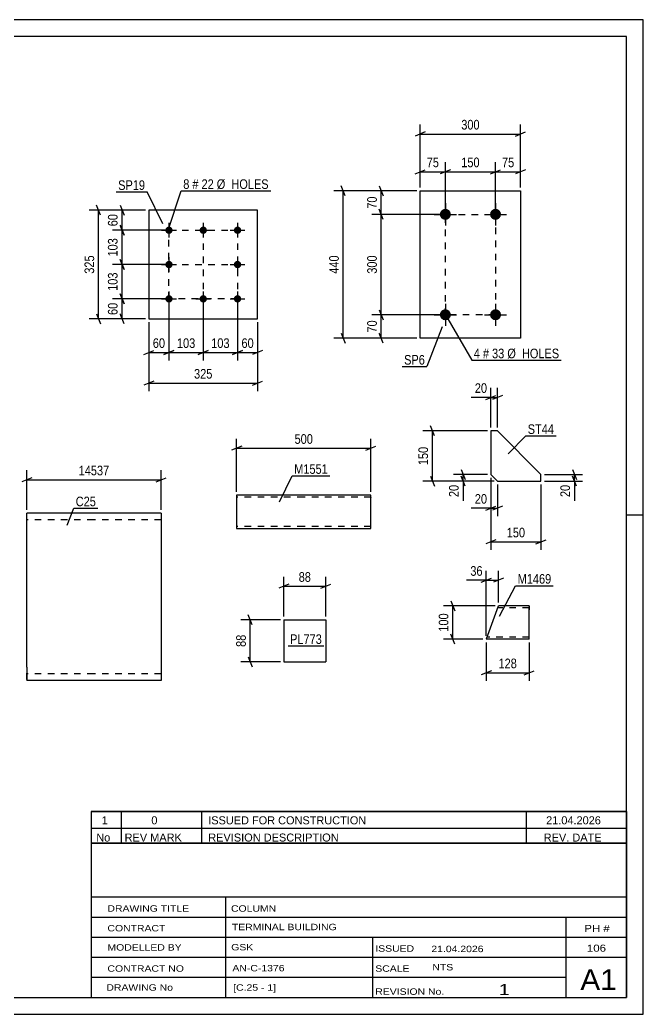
# Model space of a CAD drawing. Header units: millimetres. Extents: x 0 to 420, y 0 to 297.
# Drawn here: x 233.7 to 420, y 0 to 297 of the extents above; entities that cross this region are included whole.
import ezdxf

# ---------------------------------------------------------------- set-up
doc = ezdxf.new("R2010")
doc.units = ezdxf.units.MM
doc.linetypes.add('DXK_LINE_DOT2', pattern=[3.9198, 1.9599, -1.9599])
doc.styles.add('Arial Narrow', font='ARIALN.TTF', dxfattribs={"height": 0.2})

# ---------------------------------------------------------------- blocks, each defined once
blk = doc.blocks.new('Unknown-284877791-1132')
at = {"color": 5, "linetype": 'Continuous'}
for p, q in [((420, 297), (0, 297)), ((420, 0), (420, 297)), ((415, 292), (5, 292)), ((415, 5), (415, 292)), ((420, 149), (415, 149)), ((5, 5), (415, 5)), ((0, 0), (420, 0))]:
    blk.add_line(p, q, dxfattribs=at)
blk = doc.blocks.new('Bolt-284877791-2001 - 1967')
at = {"linetype": 'Continuous'}
for points in [[(360.88, 240.56, -1), (360.88, 237.26, -1)], [(375.88, 240.56, -1), (375.88, 237.26, -1)], [(360.88, 210.56, -1), (360.88, 207.26, -1)], [(375.88, 210.56, -1), (375.88, 207.26, -1)]]:
    blk.add_hatch(color=1, dxfattribs=at).paths.add_polyline_path(points)
at = {"color": 1, "linetype": 'Continuous'}
for p, q in [((360.88, 242.21), (360.88, 235.61)), ((375.88, 242.21), (375.88, 235.61)), ((357.58, 238.91), (364.18, 238.91)), ((372.58, 238.91), (379.18, 238.91)), ((360.88, 212.21), (360.88, 205.61)), ((375.88, 212.21), (375.88, 205.61)), ((357.58, 208.91), (364.18, 208.91)), ((372.58, 208.91), (379.18, 208.91))]:
    blk.add_line(p, q, dxfattribs=at)
blk = doc.blocks.new('Part-284877791-2016 - 1967')
at = {"color": 2, "linetype": 'Continuous'}
for p, q in [((353.38, 201.91), (353.38, 245.91)), ((353.38, 245.91), (383.38, 245.91)), ((383.38, 245.91), (383.38, 201.91)), ((383.38, 201.91), (353.38, 201.91))]:
    blk.add_line(p, q, dxfattribs=at)
blk = doc.blocks.new('Part-284877791-1704 - 1688')
at = {"color": 2, "linetype": 'Continuous'}
for p, q in [((376.47, 174.23), (374.47, 174.23)), ((374.47, 174.23), (374.47, 161.23)), ((389.47, 161.23), (376.47, 174.23)), ((374.47, 161.23), (376.47, 159.23)), ((389.47, 159.23), (389.47, 161.23)), ((376.47, 159.23), (389.47, 159.23))]:
    blk.add_line(p, q, dxfattribs=at)
blk = doc.blocks.new('Bolt-284877791-1805 - 1771')
at = {"linetype": 'Continuous'}
for points in [[(278.27, 235.26, -1), (278.27, 233.06, -1)], [(288.52, 235.26, -1), (288.52, 233.06, -1)], [(298.77, 235.26, -1), (298.77, 233.06, -1)], [(278.27, 225.01, -1), (278.27, 222.81, -1)], [(298.77, 225.01, -1), (298.77, 222.81, -1)], [(278.27, 214.76, -1), (278.27, 212.56, -1)], [(288.52, 214.76, -1), (288.52, 212.56, -1)], [(298.77, 214.76, -1), (298.77, 212.56, -1)]]:
    blk.add_hatch(color=1, dxfattribs=at).paths.add_polyline_path(points)
at = {"color": 1, "linetype": 'Continuous'}
for p, q in [((278.27, 236.36), (278.27, 231.96)), ((288.52, 236.36), (288.52, 231.96)), ((298.77, 236.36), (298.77, 231.96)), ((276.07, 234.16), (280.47, 234.16)), ((286.32, 234.16), (290.72, 234.16)), ((296.57, 234.16), (300.97, 234.16)), ((278.27, 226.11), (278.27, 221.71)), ((298.77, 226.11), (298.77, 221.71)), ((276.07, 223.91), (280.47, 223.91)), ((296.57, 223.91), (300.97, 223.91)), ((278.27, 215.86), (278.27, 211.46)), ((288.52, 215.86), (288.52, 211.46)), ((298.77, 215.86), (298.77, 211.46)), ((276.07, 213.66), (280.47, 213.66)), ((286.32, 213.66), (290.72, 213.66)), ((296.57, 213.66), (300.97, 213.66))]:
    blk.add_line(p, q, dxfattribs=at)
blk = doc.blocks.new('Part-284877791-1820 - 1771')
at = {"color": 2, "linetype": 'Continuous'}
for p, q in [((304.77, 240.16), (272.27, 240.16)), ((272.27, 240.16), (272.27, 207.66)), ((304.77, 207.66), (304.77, 240.16)), ((272.27, 207.66), (304.77, 207.66))]:
    blk.add_line(p, q, dxfattribs=at)
blk = doc.blocks.new('Part-284877791-2349 - 2333')
at = {"color": 2, "linetype": 'Continuous'}
for p, q in [((373.16, 112.07), (376.77, 121.98)), ((385.9, 121.98), (376.77, 121.98)), ((385.9, 121.98), (385.9, 121.89)), ((385.9, 121.89), (385.9, 120.78)), ((385.9, 111.98), (385.9, 120.78)), ((373.13, 111.98), (373.16, 112.07)), ((385.9, 111.98), (373.13, 111.98))]:
    blk.add_line(p, q, dxfattribs=at)
at = {"color": 7, "linetype": 'DXK_LINE_DOT2'}
for p, q in [((385.9, 121.98), (385.9, 121.98)), ((385.9, 121.38), (376.55, 121.38)), ((385.9, 120.78), (385.9, 121.63)), ((373.13, 111.98), (373.13, 111.98)), ((373.35, 112.58), (373.36, 112.63)), ((385.9, 112.58), (373.35, 112.58)), ((385.9, 112.58), (385.9, 112.63))]:
    blk.add_line(p, q, dxfattribs=at)
blk = doc.blocks.new('Part-284877791-2496 - 2480')
at = {"color": 2, "linetype": 'Continuous'}
for p, q in [((318.5, 155.06), (298.5, 155.06)), ((298.5, 155.06), (298.5, 145.15)), ((338.6, 155.06), (318.6, 155.06)), ((338.6, 146.26), (338.6, 155.06)), ((338.6, 145.06), (338.6, 146.26)), ((298.5, 145.15), (298.5, 145.06)), ((298.5, 145.06), (318.5, 145.06)), ((318.6, 145.06), (338.6, 145.06))]:
    blk.add_line(p, q, dxfattribs=at)
at = {"color": 7, "linetype": 'DXK_LINE_DOT2'}
for p, q in [((318.5, 154.46), (298.5, 154.46)), ((338.6, 154.46), (318.6, 154.46)), ((338.6, 154.42), (338.6, 154.46)), ((338.6, 154.46), (338.6, 154.42)), ((338.6, 154.32), (338.6, 154.42)), ((338.6, 154.42), (338.6, 154.32)), ((298.5, 145.66), (298.5, 145.71)), ((318.5, 145.66), (298.5, 145.66)), ((338.6, 145.66), (318.6, 145.66)), ((338.6, 145.71), (338.6, 146.03)), ((338.6, 145.66), (338.6, 145.71))]:
    blk.add_line(p, q, dxfattribs=at)
blk = doc.blocks.new('Part-284877791-2521 - 2507')
at = {"color": 2, "linetype": 'Continuous'}
for p, q in [((312.58, 117.8), (312.58, 105.23)), ((312.58, 117.8), (325.15, 117.8)), ((325.15, 117.8), (325.15, 105.23)), ((312.58, 105.23), (325.15, 105.23))]:
    blk.add_line(p, q, dxfattribs=at)
blk = doc.blocks.new('Part-284877791-2565 - 2548')
at = {"color": 2, "linetype": 'Continuous'}
for p, q in [((255.79, 149.61), (235.79, 149.61)), ((235.79, 103.61), (235.79, 149.61)), ((275.89, 149.61), (255.89, 149.61)), ((275.89, 149.61), (275.89, 99.61)), ((235.79, 103.61), (235.79, 99.61)), ((255.79, 99.61), (235.79, 99.61)), ((275.89, 99.61), (255.89, 99.61))]:
    blk.add_line(p, q, dxfattribs=at)
at = {"color": 7, "linetype": 'DXK_LINE_DOT2'}
for p, q in [((255.79, 147.61), (235.79, 147.61)), ((275.89, 147.61), (255.89, 147.61)), ((235.79, 99.92), (235.79, 103.61)), ((255.79, 101.61), (235.79, 101.61)), ((275.89, 101.61), (255.89, 101.61))]:
    blk.add_line(p, q, dxfattribs=at)
blk = doc.blocks.new('Rectangle-284877791-2101 - 1967')
at = {"color": 1, "linetype": 'DXK_LINE_DOT2'}
blk.add_lwpolyline([(360.88, 238.91), (375.88, 238.91), (375.88, 208.91), (360.88, 208.91), (360.88, 238.91)], close=True, dxfattribs=at)
blk = doc.blocks.new('Rectangle-284877791-1909 - 1771')
at = {"color": 1, "linetype": 'DXK_LINE_DOT2'}
blk.add_lwpolyline([(278.27, 234.16), (298.77, 234.16), (298.77, 213.66), (278.27, 213.66), (278.27, 234.16)], close=True, dxfattribs=at)
blk = doc.blocks.new('Line-284877791-1900 - 1771')
at = {"color": 1, "linetype": 'DXK_LINE_DOT2'}
blk.add_line((288.52, 234.16), (288.52, 213.66), dxfattribs=at)
blk = doc.blocks.new('Line-284877791-1893 - 1771')
at = {"color": 1, "linetype": 'DXK_LINE_DOT2'}
blk.add_line((278.27, 223.91), (298.77, 223.91), dxfattribs=at)
blk = doc.blocks.new('StraightDimension-284877791-2029 - 1967')
at = {"color": 7, "linetype": 'Continuous'}
for p, q in [((353.38, 246.91), (353.38, 254.5)), ((360.88, 239.91), (360.88, 254.5)), ((351.88, 251.05), (354.88, 252.25)), ((353.38, 251.65), (360.88, 251.65)), ((362.38, 252.25), (359.38, 251.05))]:
    blk.add_line(p, q, dxfattribs=at)
at = {"color": 0}
blk.add_wipeout([(359.56, 252.4), (359.56, 256.6), (354.71, 256.6), (354.71, 252.4)], dxfattribs=at)
at = {"color": 3, "style": 'Arial Narrow'}
blk.add_text('75', height=2.863, dxfattribs=at).set_placement((355.31, 253))
blk = doc.blocks.new('StraightDimension-284877791-2018 - 1967')
at = {"color": 7, "linetype": 'Continuous'}
for p, q in [((353.38, 246.91), (353.38, 265.76)), ((383.38, 246.91), (383.38, 265.76)), ((354.88, 263.51), (351.88, 262.31)), ((353.38, 262.91), (383.38, 262.91)), ((381.88, 262.31), (384.88, 263.51))]:
    blk.add_line(p, q, dxfattribs=at)
at = {"color": 0}
blk.add_wipeout([(371.73, 263.66), (371.73, 267.86), (365.04, 267.86), (365.04, 263.66)], dxfattribs=at)
at = {"color": 3, "style": 'Arial Narrow'}
blk.add_text('300', height=2.863, dxfattribs=at).set_placement((365.64, 264.26))
blk = doc.blocks.new('StraightDimension-284877791-2039 - 1967')
at = {"color": 7, "linetype": 'Continuous'}
for p, q in [((360.88, 239.91), (360.88, 254.5)), ((375.88, 239.91), (375.88, 254.5)), ((362.38, 252.25), (359.38, 251.05)), ((360.88, 251.65), (375.88, 251.65)), ((374.38, 251.05), (377.38, 252.25))]:
    blk.add_line(p, q, dxfattribs=at)
at = {"color": 0}
blk.add_wipeout([(371.73, 252.4), (371.73, 256.6), (365.04, 256.6), (365.04, 252.4)], dxfattribs=at)
at = {"color": 3, "style": 'Arial Narrow'}
blk.add_text('150', height=2.863, dxfattribs=at).set_placement((365.64, 253))
blk = doc.blocks.new('StraightDimension-284877791-2049 - 1967')
at = {"color": 7, "linetype": 'Continuous'}
for p, q in [((375.88, 239.91), (375.88, 254.5)), ((383.38, 246.91), (383.38, 254.5)), ((374.38, 251.05), (377.38, 252.25)), ((375.88, 251.65), (383.38, 251.65)), ((384.88, 252.25), (381.88, 251.05))]:
    blk.add_line(p, q, dxfattribs=at)
at = {"color": 0}
blk.add_wipeout([(382.06, 252.4), (382.06, 256.6), (377.21, 256.6), (377.21, 252.4)], dxfattribs=at)
at = {"color": 3, "style": 'Arial Narrow'}
blk.add_text('75', height=2.863, dxfattribs=at).set_placement((377.81, 253))
blk = doc.blocks.new('StraightDimension-284877791-2060 - 1967')
at = {"color": 7, "linetype": 'Continuous'}
for p, q in [((330.98, 244.41), (329.78, 247.41)), ((352.38, 245.91), (327.53, 245.91)), ((330.38, 201.91), (330.38, 245.91)), ((329.78, 203.41), (330.98, 200.41)), ((352.38, 201.91), (327.53, 201.91))]:
    blk.add_line(p, q, dxfattribs=at)
at = {"color": 0}
blk.add_wipeout([(329.63, 227.26), (325.43, 227.26), (325.43, 220.57), (329.63, 220.57)], dxfattribs=at)
at = {"color": 3, "style": 'Arial Narrow'}
blk.add_text('440', height=2.863, rotation=90.0002, dxfattribs=at).set_placement((329.03, 221.17))
blk = doc.blocks.new('StraightDimension-284877791-2071 - 1967')
at = {"color": 7, "linetype": 'Continuous'}
for p, q in [((341.14, 247.41), (342.34, 244.41)), ((352.38, 245.91), (338.89, 245.91)), ((341.74, 238.91), (341.74, 245.91)), ((359.88, 238.91), (338.89, 238.91)), ((342.34, 237.41), (341.14, 240.41))]:
    blk.add_line(p, q, dxfattribs=at)
at = {"color": 0}
blk.add_wipeout([(340.99, 244.84), (336.79, 244.84), (336.79, 239.99), (340.99, 239.99)], dxfattribs=at)
at = {"color": 3, "style": 'Arial Narrow'}
blk.add_text('70', height=2.863, rotation=90.0002, dxfattribs=at).set_placement((340.39, 240.59))
blk = doc.blocks.new('StraightDimension-284877791-2081 - 1967')
at = {"color": 7, "linetype": 'Continuous'}
for p, q in [((359.88, 238.91), (338.89, 238.91)), ((342.34, 237.41), (341.14, 240.41)), ((341.74, 208.91), (341.74, 238.91)), ((359.88, 208.91), (338.89, 208.91)), ((341.14, 210.41), (342.34, 207.41))]:
    blk.add_line(p, q, dxfattribs=at)
at = {"color": 0}
blk.add_wipeout([(340.99, 227.26), (336.79, 227.26), (336.79, 220.57), (340.99, 220.57)], dxfattribs=at)
at = {"color": 3, "style": 'Arial Narrow'}
blk.add_text('300', height=2.863, rotation=90.0002, dxfattribs=at).set_placement((340.39, 221.17))
blk = doc.blocks.new('StraightDimension-284877791-2091 - 1967')
at = {"color": 7, "linetype": 'Continuous'}
for p, q in [((359.88, 208.91), (338.89, 208.91)), ((341.14, 210.41), (342.34, 207.41)), ((341.74, 201.91), (341.74, 208.91)), ((342.34, 200.41), (341.14, 203.41)), ((352.38, 201.91), (338.89, 201.91))]:
    blk.add_line(p, q, dxfattribs=at)
at = {"color": 0}
blk.add_wipeout([(340.99, 207.84), (336.79, 207.84), (336.79, 202.99), (340.99, 202.99)], dxfattribs=at)
at = {"color": 3, "style": 'Arial Narrow'}
blk.add_text('70', height=2.863, rotation=90.0002, dxfattribs=at).set_placement((340.39, 203.59))
blk = doc.blocks.new('StraightDimension-284877791-1730 - 1688')
at = {"color": 7, "linetype": 'Continuous'}
for p, q in [((390.47, 161.23), (401.87, 161.23)), ((398.87, 162.73), (400.07, 159.73)), ((400.07, 157.73), (398.87, 160.73)), ((399.47, 159.23), (399.47, 161.23)), ((390.47, 159.23), (401.87, 159.23))]:
    blk.add_line(p, q, dxfattribs=at)
at = {"color": 0}
blk.add_wipeout([(398.72, 158.7), (394.52, 158.7), (394.52, 153.85), (398.72, 153.85)], dxfattribs=at)
at = {"color": 7, "linetype": 'Continuous'}
blk.add_line((399.47, 159.23), (399.47, 153.32), dxfattribs=at)
blk.add_line((399.47, 159.23), (399.47, 153.32), dxfattribs=at)
at = {"color": 3, "style": 'Arial Narrow'}
blk.add_text('20', height=2.863, rotation=90.0002, dxfattribs=at).set_placement((398.12, 154.45))
blk = doc.blocks.new('StraightDimension-284877791-1706 - 1688')
at = {"color": 7, "linetype": 'Continuous'}
for p, q in [((374.47, 160.23), (374.47, 148.73)), ((376.47, 158.23), (376.47, 148.73)), ((372.97, 150.53), (375.97, 151.73)), ((377.97, 151.73), (374.97, 150.53)), ((374.47, 151.13), (376.47, 151.13))]:
    blk.add_line(p, q, dxfattribs=at)
at = {"color": 0}
blk.add_wipeout([(373.94, 151.88), (373.94, 156.08), (369.09, 156.08), (369.09, 151.88)], dxfattribs=at)
at = {"color": 7, "linetype": 'Continuous'}
blk.add_line((374.47, 151.13), (368.56, 151.13), dxfattribs=at)
blk.add_line((374.47, 151.13), (368.56, 151.13), dxfattribs=at)
at = {"color": 3, "style": 'Arial Narrow'}
blk.add_text('20', height=2.863, dxfattribs=at).set_placement((369.69, 152.48))
blk = doc.blocks.new('StraightDimension-284877791-1748 - 1688')
at = {"color": 7, "linetype": 'Continuous'}
for p, q in [((374.47, 160.23), (374.47, 138.67)), ((389.47, 158.23), (389.47, 138.67)), ((375.97, 141.67), (372.97, 140.47)), ((374.47, 141.07), (389.47, 141.07)), ((387.97, 140.47), (390.97, 141.67))]:
    blk.add_line(p, q, dxfattribs=at)
at = {"color": 0}
blk.add_wipeout([(385.31, 141.82), (385.31, 146.02), (378.63, 146.02), (378.63, 141.82)], dxfattribs=at)
at = {"color": 3, "style": 'Arial Narrow'}
blk.add_text('150', height=2.863, dxfattribs=at).set_placement((379.23, 142.42))
blk = doc.blocks.new('StraightDimension-284877791-1718 - 1688')
at = {"color": 7, "linetype": 'Continuous'}
for p, q in [((372.97, 183.63), (375.97, 184.83)), ((374.47, 175.23), (374.47, 187.08)), ((374.47, 184.23), (376.47, 184.23)), ((377.97, 184.83), (374.97, 183.63)), ((376.47, 175.23), (376.47, 187.08))]:
    blk.add_line(p, q, dxfattribs=at)
at = {"color": 0}
blk.add_wipeout([(373.94, 184.98), (373.94, 189.18), (369.09, 189.18), (369.09, 184.98)], dxfattribs=at)
at = {"color": 7, "linetype": 'Continuous'}
blk.add_line((374.47, 184.23), (368.56, 184.23), dxfattribs=at)
blk.add_line((374.47, 184.23), (368.56, 184.23), dxfattribs=at)
at = {"color": 3, "style": 'Arial Narrow'}
blk.add_text('20', height=2.863, dxfattribs=at).set_placement((369.69, 185.58))
blk = doc.blocks.new('StraightDimension-284877791-1737 - 1688')
at = {"color": 7, "linetype": 'Continuous'}
for p, q in [((373.47, 161.23), (363.34, 161.23)), ((365.59, 162.73), (366.79, 159.73)), ((366.79, 157.73), (365.59, 160.73)), ((366.19, 159.23), (366.19, 161.23)), ((375.47, 159.23), (363.34, 159.23))]:
    blk.add_line(p, q, dxfattribs=at)
at = {"color": 0}
blk.add_wipeout([(365.44, 158.7), (361.24, 158.7), (361.24, 153.85), (365.44, 153.85)], dxfattribs=at)
at = {"color": 7, "linetype": 'Continuous'}
blk.add_line((366.19, 159.23), (366.19, 153.32), dxfattribs=at)
blk.add_line((366.19, 159.23), (366.19, 153.32), dxfattribs=at)
at = {"color": 3, "style": 'Arial Narrow'}
blk.add_text('20', height=2.863, rotation=90.0002, dxfattribs=at).set_placement((364.84, 154.45))
blk = doc.blocks.new('StraightDimension-284877791-1757 - 1688')
at = {"color": 7, "linetype": 'Continuous'}
for p, q in [((357.65, 172.73), (356.45, 175.73)), ((373.47, 174.23), (354.2, 174.23)), ((357.05, 159.23), (357.05, 174.23)), ((356.45, 160.73), (357.65, 157.73)), ((375.47, 159.23), (354.2, 159.23))]:
    blk.add_line(p, q, dxfattribs=at)
at = {"color": 0}
blk.add_wipeout([(356.3, 170.07), (352.1, 170.07), (352.1, 163.38), (356.3, 163.38)], dxfattribs=at)
at = {"color": 3, "style": 'Arial Narrow'}
blk.add_text('150', height=2.863, rotation=90.0002, dxfattribs=at).set_placement((355.7, 163.98))
blk = doc.blocks.new('StraightDimension-284877791-1836 - 1771')
at = {"color": 7, "linetype": 'Continuous'}
for p, q in [((263.64, 215.16), (264.84, 212.16)), ((277.27, 213.66), (261.39, 213.66)), ((264.24, 207.66), (264.24, 213.66)), ((264.84, 206.16), (263.64, 209.16)), ((271.27, 207.66), (261.39, 207.66))]:
    blk.add_line(p, q, dxfattribs=at)
at = {"color": 0}
blk.add_wipeout([(263.49, 213.09), (259.29, 213.09), (259.29, 208.24), (263.49, 208.24)], dxfattribs=at)
at = {"color": 3, "style": 'Arial Narrow'}
blk.add_text('60', height=2.863, rotation=90.0002, dxfattribs=at).set_placement((262.89, 208.84))
blk = doc.blocks.new('StraightDimension-284877791-1822 - 1771')
at = {"color": 7, "linetype": 'Continuous'}
for p, q in [((263.64, 241.66), (264.84, 238.66)), ((271.27, 240.16), (261.39, 240.16)), ((264.24, 234.16), (264.24, 240.16)), ((264.84, 232.66), (263.64, 235.66)), ((277.27, 234.16), (261.39, 234.16))]:
    blk.add_line(p, q, dxfattribs=at)
at = {"color": 0}
blk.add_wipeout([(263.49, 239.59), (259.29, 239.59), (259.29, 234.74), (263.49, 234.74)], dxfattribs=at)
at = {"color": 3, "style": 'Arial Narrow'}
blk.add_text('60', height=2.863, rotation=90.0002, dxfattribs=at).set_placement((262.89, 235.34))
blk = doc.blocks.new('StraightDimension-284877791-1847 - 1771')
at = {"color": 7, "linetype": 'Continuous'}
for p, q in [((257.84, 238.66), (256.64, 241.66)), ((271.27, 240.16), (254.39, 240.16)), ((257.24, 207.66), (257.24, 240.16)), ((256.64, 209.16), (257.84, 206.16)), ((271.27, 207.66), (254.39, 207.66))]:
    blk.add_line(p, q, dxfattribs=at)
at = {"color": 0}
blk.add_wipeout([(256.49, 227.26), (252.29, 227.26), (252.29, 220.57), (256.49, 220.57)], dxfattribs=at)
at = {"color": 3, "style": 'Arial Narrow'}
blk.add_text('325', height=2.863, rotation=90.0002, dxfattribs=at).set_placement((255.89, 221.17))
blk = doc.blocks.new('StraightDimension-284877791-1858 - 1771')
at = {"color": 7, "linetype": 'Continuous'}
for p, q in [((278.27, 212.66), (278.27, 195.26)), ((272.27, 206.66), (272.27, 195.26)), ((270.77, 197.06), (273.77, 198.26)), ((272.27, 197.66), (278.27, 197.66)), ((279.77, 198.26), (276.77, 197.06))]:
    blk.add_line(p, q, dxfattribs=at)
at = {"color": 0}
blk.add_wipeout([(277.69, 198.41), (277.69, 202.61), (272.84, 202.61), (272.84, 198.41)], dxfattribs=at)
at = {"color": 3, "style": 'Arial Narrow'}
blk.add_text('60', height=2.863, dxfattribs=at).set_placement((273.44, 199.01))
blk = doc.blocks.new('StraightDimension-284877791-1872 - 1771')
at = {"color": 7, "linetype": 'Continuous'}
for p, q in [((298.77, 212.66), (298.77, 195.26)), ((304.77, 206.66), (304.77, 195.26)), ((297.27, 197.06), (300.27, 198.26)), ((298.77, 197.66), (304.77, 197.66)), ((306.27, 198.26), (303.27, 197.06))]:
    blk.add_line(p, q, dxfattribs=at)
at = {"color": 0}
blk.add_wipeout([(304.19, 198.41), (304.19, 202.61), (299.34, 202.61), (299.34, 198.41)], dxfattribs=at)
at = {"color": 3, "style": 'Arial Narrow'}
blk.add_text('60', height=2.863, dxfattribs=at).set_placement((299.94, 199.01))
blk = doc.blocks.new('StraightDimension-284877791-1883 - 1771')
at = {"color": 7, "linetype": 'Continuous'}
for p, q in [((272.27, 206.66), (272.27, 186.1)), ((304.77, 206.66), (304.77, 186.1)), ((273.77, 189.1), (270.77, 187.9)), ((272.27, 188.5), (304.77, 188.5)), ((303.27, 187.9), (306.27, 189.1))]:
    blk.add_line(p, q, dxfattribs=at)
at = {"color": 0}
blk.add_wipeout([(291.86, 189.25), (291.86, 193.45), (285.17, 193.45), (285.17, 189.25)], dxfattribs=at)
at = {"color": 3, "style": 'Arial Narrow'}
blk.add_text('325', height=2.863, dxfattribs=at).set_placement((285.77, 189.85))
blk = doc.blocks.new('StraightDimension-284877791-5588 - 1771')
at = {"color": 7, "linetype": 'Continuous'}
for p, q in [((277.27, 223.91), (261.39, 223.91)), ((263.64, 225.41), (264.84, 222.41)), ((264.24, 213.66), (264.24, 223.91)), ((264.84, 212.16), (263.64, 215.16)), ((277.27, 213.66), (261.39, 213.66))]:
    blk.add_line(p, q, dxfattribs=at)
at = {"color": 0}
blk.add_wipeout([(263.49, 222.13), (259.29, 222.13), (259.29, 215.45), (263.49, 215.45)], dxfattribs=at)
at = {"color": 3, "style": 'Arial Narrow'}
blk.add_text('103', height=2.863, rotation=90.0002, dxfattribs=at).set_placement((262.89, 216.05))
blk = doc.blocks.new('StraightDimension-284877791-5590 - 1771')
at = {"color": 7, "linetype": 'Continuous'}
for p, q in [((263.64, 235.66), (264.84, 232.66)), ((277.27, 234.16), (261.39, 234.16)), ((264.24, 223.91), (264.24, 234.16)), ((277.27, 223.91), (261.39, 223.91)), ((264.84, 222.41), (263.64, 225.41))]:
    blk.add_line(p, q, dxfattribs=at)
at = {"color": 0}
blk.add_wipeout([(263.49, 232.38), (259.29, 232.38), (259.29, 225.7), (263.49, 225.7)], dxfattribs=at)
at = {"color": 3, "style": 'Arial Narrow'}
blk.add_text('103', height=2.863, rotation=90.0002, dxfattribs=at).set_placement((262.89, 226.3))
blk = doc.blocks.new('StraightDimension-284877791-5610 - 1771')
at = {"color": 7, "linetype": 'Continuous'}
for p, q in [((278.27, 212.66), (278.27, 195.26)), ((288.52, 212.66), (288.52, 195.26)), ((276.77, 197.06), (279.77, 198.26)), ((278.27, 197.66), (288.52, 197.66)), ((290.02, 198.26), (287.02, 197.06))]:
    blk.add_line(p, q, dxfattribs=at)
at = {"color": 0}
blk.add_wipeout([(286.73, 198.41), (286.73, 202.61), (280.05, 202.61), (280.05, 198.41)], dxfattribs=at)
at = {"color": 3, "style": 'Arial Narrow'}
blk.add_text('103', height=2.863, dxfattribs=at).set_placement((280.65, 199.01))
blk = doc.blocks.new('StraightDimension-284877791-5612 - 1771')
at = {"color": 7, "linetype": 'Continuous'}
for p, q in [((288.52, 212.66), (288.52, 195.26)), ((298.77, 212.66), (298.77, 195.26)), ((287.02, 197.06), (290.02, 198.26)), ((288.52, 197.66), (298.77, 197.66)), ((300.27, 198.26), (297.27, 197.06))]:
    blk.add_line(p, q, dxfattribs=at)
at = {"color": 0}
blk.add_wipeout([(296.98, 198.41), (296.98, 202.61), (290.3, 202.61), (290.3, 198.41)], dxfattribs=at)
at = {"color": 3, "style": 'Arial Narrow'}
blk.add_text('103', height=2.863, dxfattribs=at).set_placement((290.9, 199.01))
blk = doc.blocks.new('StraightDimension-284877791-2351 - 2333')
at = {"color": 7, "linetype": 'Continuous'}
for p, q in [((373.13, 110.98), (373.13, 99.58)), ((385.9, 110.98), (385.9, 99.58)), ((374.63, 102.58), (371.63, 101.38)), ((373.13, 101.98), (385.9, 101.98)), ((384.4, 101.38), (387.4, 102.58))]:
    blk.add_line(p, q, dxfattribs=at)
at = {"color": 0}
blk.add_wipeout([(382.86, 102.73), (382.86, 106.93), (376.17, 106.93), (376.17, 102.73)], dxfattribs=at)
at = {"color": 3, "style": 'Arial Narrow'}
blk.add_text('128', height=2.863, dxfattribs=at).set_placement((376.77, 103.33))
blk = doc.blocks.new('StraightDimension-284877791-2362 - 2333')
at = {"color": 7, "linetype": 'Continuous'}
for p, q in [((375.77, 121.98), (360.28, 121.98)), ((362.53, 123.48), (363.73, 120.48)), ((363.13, 111.98), (363.13, 121.98)), ((363.73, 110.48), (362.53, 113.48)), ((372.13, 111.98), (360.28, 111.98))]:
    blk.add_line(p, q, dxfattribs=at)
at = {"color": 0}
blk.add_wipeout([(362.38, 120.32), (358.18, 120.32), (358.18, 113.64), (362.38, 113.64)], dxfattribs=at)
at = {"color": 3, "style": 'Arial Narrow'}
blk.add_text('100', height=2.863, rotation=90.0002, dxfattribs=at).set_placement((361.78, 114.24))
blk = doc.blocks.new('StraightDimension-284877791-2387 - 2333')
at = {"color": 7, "linetype": 'Continuous'}
for p, q in [((373.13, 112.98), (373.13, 132.45)), ((376.77, 122.98), (376.77, 132.45)), ((371.63, 129), (374.63, 130.2)), ((373.13, 129.6), (376.77, 129.6)), ((378.27, 130.2), (375.27, 129))]:
    blk.add_line(p, q, dxfattribs=at)
at = {"color": 0}
blk.add_wipeout([(372.6, 130.35), (372.6, 134.55), (367.75, 134.55), (367.75, 130.35)], dxfattribs=at)
at = {"color": 7, "linetype": 'Continuous'}
blk.add_line((373.13, 129.6), (367.22, 129.6), dxfattribs=at)
blk.add_line((373.13, 129.6), (367.22, 129.6), dxfattribs=at)
at = {"color": 3, "style": 'Arial Narrow'}
blk.add_text('36', height=2.863, dxfattribs=at).set_placement((368.35, 130.95))
blk = doc.blocks.new('StraightDimension-284877791-2499 - 2480')
at = {"color": 7, "linetype": 'Continuous'}
for p, q in [((300, 169.62), (297, 168.42)), ((298.5, 156.06), (298.5, 171.87)), ((337.1, 168.42), (340.1, 169.62)), ((338.6, 156.06), (338.6, 171.87)), ((298.5, 169.02), (338.6, 169.02))]:
    blk.add_line(p, q, dxfattribs=at)
at = {"color": 0}
blk.add_wipeout([(321.89, 169.77), (321.89, 173.97), (315.21, 173.97), (315.21, 169.77)], dxfattribs=at)
at = {"color": 3, "style": 'Arial Narrow'}
blk.add_text('500', height=2.863, dxfattribs=at).set_placement((315.81, 170.37))
blk = doc.blocks.new('StraightDimension-284877791-2523 - 2507')
at = {"color": 7, "linetype": 'Continuous'}
for p, q in [((314.08, 128.4), (311.08, 127.2)), ((312.58, 118.8), (312.58, 130.65)), ((312.58, 127.8), (325.15, 127.8)), ((323.65, 127.2), (326.65, 128.4)), ((325.15, 118.8), (325.15, 130.65))]:
    blk.add_line(p, q, dxfattribs=at)
at = {"color": 0}
blk.add_wipeout([(321.29, 128.55), (321.29, 132.75), (316.44, 132.75), (316.44, 128.55)], dxfattribs=at)
at = {"color": 3, "style": 'Arial Narrow'}
blk.add_text('88', height=2.863, dxfattribs=at).set_placement((317.04, 129.15))
blk = doc.blocks.new('StraightDimension-284877791-2534 - 2507')
at = {"color": 7, "linetype": 'Continuous'}
for p, q in [((303.18, 116.3), (301.98, 119.3)), ((311.58, 117.8), (299.73, 117.8)), ((302.58, 105.23), (302.58, 117.8)), ((311.58, 105.23), (299.73, 105.23)), ((301.98, 106.73), (303.18, 103.73))]:
    blk.add_line(p, q, dxfattribs=at)
at = {"color": 0}
blk.add_wipeout([(301.83, 113.94), (297.63, 113.94), (297.63, 109.09), (301.83, 109.09)], dxfattribs=at)
at = {"color": 3, "style": 'Arial Narrow'}
blk.add_text('88', height=2.863, rotation=90.0002, dxfattribs=at).set_placement((301.23, 109.69))
blk = doc.blocks.new('StraightDimension-284877791-2568 - 2548')
at = {"color": 7, "linetype": 'Continuous'}
for p, q in [((235.79, 150.61), (235.79, 162.46)), ((275.89, 150.61), (275.89, 162.46)), ((237.29, 160.21), (234.29, 159.01)), ((235.79, 159.61), (275.89, 159.61)), ((274.39, 159.01), (277.39, 160.21))]:
    blk.add_line(p, q, dxfattribs=at)
at = {"color": 0}
blk.add_wipeout([(261.01, 160.36), (261.01, 164.56), (250.67, 164.56), (250.67, 160.36)], dxfattribs=at)
at = {"color": 3, "style": 'Arial Narrow'}
blk.add_text('14537', height=2.863, dxfattribs=at).set_placement((251.27, 160.96))
blk = doc.blocks.new('Mark-284877791-1997 - 1967')
at = {"color": 0}
blk.add_wipeout([(371.21, 195.93), (371.21, 198.93), (369.38, 198.93), (369.38, 195.93)], dxfattribs=at)
blk.add_wipeout([(371.21, 195.93), (371.21, 198.93), (369.38, 198.93), (369.38, 195.93)], dxfattribs=at)
at = {"color": 7, "linetype": 'Continuous'}
blk.add_line((360.88, 208.91), (368.78, 195.33), dxfattribs=at)
at = {"color": 0}
blk.add_wipeout([(373.94, 195.93), (373.94, 198.93), (372.11, 198.93), (372.11, 195.93)], dxfattribs=at)
blk.add_wipeout([(373.94, 195.93), (373.94, 198.93), (372.11, 198.93), (372.11, 195.93)], dxfattribs=at)
at = {"color": 3, "style": 'Arial Narrow'}
blk.add_text('4', height=2.86, dxfattribs=at).set_placement((369.38, 195.93))
at = {"color": 0}
blk.add_wipeout([(378.5, 195.93), (378.5, 198.93), (374.84, 198.93), (374.84, 195.93)], dxfattribs=at)
blk.add_wipeout([(378.5, 195.93), (378.5, 198.93), (374.84, 198.93), (374.84, 195.93)], dxfattribs=at)
at = {"color": 3, "style": 'Arial Narrow'}
blk.add_text('#', height=2.86, dxfattribs=at).set_placement((372.11, 195.93))
at = {"color": 0}
blk.add_wipeout([(394.92, 195.93), (394.92, 198.93), (379.4, 198.93), (379.4, 195.93)], dxfattribs=at)
blk.add_wipeout([(394.92, 195.93), (394.92, 198.93), (379.4, 198.93), (379.4, 195.93)], dxfattribs=at)
at = {"color": 7, "linetype": 'Continuous'}
blk.add_line((368.78, 195.33), (395.52, 195.33), dxfattribs=at)
at = {"color": 3, "style": 'Arial Narrow'}
for s, p in [('33', (374.84, 195.93)), ('Ø  HOLES', (379.4, 195.93))]:
    blk.add_text(s, height=2.863, dxfattribs=at).set_placement(p)
blk = doc.blocks.new('Mark-284877791-2012 - 1967')
at = {"color": 0}
blk.add_wipeout([(354.77, 194.03), (354.77, 197.03), (348.55, 197.03), (348.55, 194.03)], dxfattribs=at)
blk.add_wipeout([(354.77, 194.03), (354.77, 197.03), (348.55, 197.03), (348.55, 194.03)], dxfattribs=at)
at = {"color": 30, "linetype": 'Continuous'}
for p in [(359.95, 205.32), (347.95, 193.43)]:
    blk.add_line(p, (355.37, 193.43), dxfattribs=at)
at = {"color": 3, "style": 'Arial Narrow'}
blk.add_text('SP6', height=2.863, dxfattribs=at).set_placement((348.55, 194.03))
blk = doc.blocks.new('Unknown-284877791-5833')
at = {"color": 7, "linetype": 'Continuous'}
for p, q in [((255, 51.05), (255, 5)), ((255, 51.05), (415, 51.05)), ((415, 51), (415, 5)), ((255, 35), (415, 35)), ((295.14, 35), (295.14, 5)), ((255, 29), (415, 29)), ((397, 5.05), (397, 29.05)), ((255, 23), (415, 23)), ((339.14, 23), (339.14, 5)), ((255, 17), (415, 17)), ((255, 11), (397, 11)), ((255, 5), (415, 5))]:
    blk.add_line(p, q, dxfattribs=at)
at = {"color": 7, "style": 'Arial Narrow'}
for s, height, width, p in [('DRAWING TITLE', 1.9089, 1.425378, (259.88, 30.61)), ('COLUMN', 1.909, 1.425378, (296.81, 30.59)), ('TERMINAL BUILDING', 1.9089, 1.425378, (297.06, 25.07)), ('CONTRACT', 1.909, 1.425378, (259.88, 24.71)), ('MODELLED BY', 1.9089, 1.425378, (259.88, 18.98)), ('GSK', 1.909, 1.425378, (296.88, 19.04)), ('ISSUED', 1.909, 1.425378, (339.94, 18.64)), ('21.04.2026', 1.909, 1.425378, (356.69, 18.52)), ('CONTRACT NO', 1.9089, 1.425378, (259.88, 12.66)), ('AN-C-1376', 1.909, 1.425378, (297.23, 12.78)), ('SCALE', 1.909, 1.425378, (339.94, 12.65)), ('A1', 6.204, 1.25, (401.24, 7.2)), ('DRAWING No', 1.909, 1.425378, (259.56, 7)), ('[C.25 - 1]', 1.909, 1.425378, (297.46, 6.99)), ('1', 3.34, 1.5, (376.91, 5.68)), ('REVISION No.', 1.9089, 1.425378, (339.94, 5.77))]:
    blk.add_text(s, height=height, dxfattribs=dict(at, width=width)).set_placement(p)
at = {"color": 7, "linetype": 'Continuous', "style": 'Arial Narrow'}
for s, height, width, p in [('PH #', 2.1, 1.42538, (402.4, 24.55)), ('106', 2.1, 1.42538, (403.19, 18.65)), ('NTS', 1.909, 1.425378, (357, 13.05))]:
    blk.add_text(s, height=height, dxfattribs=dict(at, width=width)).set_placement(p)
blk = doc.blocks.new('Unknown-284877791-5834')
at = {"color": 7, "linetype": 'Continuous'}
for p, q in [((255, 60.55), (415, 60.55)), ((415, 60.55), (255, 60.55)), ((255, 60.55), (255, 55.55)), ((264, 60.55), (264, 55.55)), ((288, 60.55), (288, 55.55)), ((385, 60.55), (385, 55.55)), ((415, 60.55), (415, 55.55)), ((255, 55.55), (415, 55.55)), ((255, 55.55), (255, 51.05)), ((255, 55.55), (415, 55.55)), ((264, 55.55), (264, 51.05)), ((288, 55.55), (288, 51.05)), ((385, 55.55), (385, 51.05)), ((415, 55.55), (415, 51.05)), ((415, 51.05), (255, 51.05))]:
    blk.add_line(p, q, dxfattribs=at)
at = {"color": 7, "linetype": 'Continuous', "style": 'Arial Narrow'}
for s, height, width, p in [('1', 2.39, 1.196471, (258.16, 56.7)), ('0', 2.39, 1.196471, (273, 56.7)), ('ISSUED FOR CONSTRUCTION', 2.3861, 1.196471, (290, 56.7)), ('21.04.2026', 2.386, 1.196471, (391, 56.7)), ('No', 2.386, 1.2, (256.54, 51.55)), ('REV MARK', 2.386, 1.2, (265, 51.55)), ('REVISION DESCRIPTION', 2.3861, 1.2, (290, 51.55)), ('REV. DATE', 2.386, 1.2, (390.28, 51.55))]:
    blk.add_text(s, height=height, dxfattribs=dict(at, width=width)).set_placement(p)
blk = doc.blocks.new('Mark-284877791-1700 - 1688')
at = {"color": 0}
blk.add_wipeout([(393.36, 173.32), (393.36, 176.32), (385.5, 176.32), (385.5, 173.32)], dxfattribs=at)
blk.add_wipeout([(393.36, 173.32), (393.36, 176.32), (385.5, 176.32), (385.5, 173.32)], dxfattribs=at)
at = {"color": 30, "linetype": 'Continuous'}
for p, q in [((379.65, 167.32), (384.9, 172.72)), ((384.9, 172.72), (393.96, 172.72))]:
    blk.add_line(p, q, dxfattribs=at)
at = {"color": 3, "style": 'Arial Narrow'}
blk.add_text('ST44', height=2.863, dxfattribs=at).set_placement((385.5, 173.32))
blk = doc.blocks.new('Mark-284877791-1801 - 1771')
at = {"color": 0}
blk.add_wipeout([(284.37, 246.51), (284.37, 249.51), (282.54, 249.51), (282.54, 246.51)], dxfattribs=at)
blk.add_wipeout([(284.37, 246.51), (284.37, 249.51), (282.54, 249.51), (282.54, 246.51)], dxfattribs=at)
at = {"color": 7, "linetype": 'Continuous'}
blk.add_line((277.96, 233.93), (281.94, 245.91), dxfattribs=at)
at = {"color": 0}
blk.add_wipeout([(287.1, 246.51), (287.1, 249.51), (285.27, 249.51), (285.27, 246.51)], dxfattribs=at)
blk.add_wipeout([(287.1, 246.51), (287.1, 249.51), (285.27, 249.51), (285.27, 246.51)], dxfattribs=at)
at = {"color": 3, "style": 'Arial Narrow'}
blk.add_text('8', height=2.86, dxfattribs=at).set_placement((282.54, 246.51))
at = {"color": 0}
blk.add_wipeout([(291.65, 246.51), (291.65, 249.51), (288, 249.51), (288, 246.51)], dxfattribs=at)
blk.add_wipeout([(291.65, 246.51), (291.65, 249.51), (288, 249.51), (288, 246.51)], dxfattribs=at)
at = {"color": 3, "style": 'Arial Narrow'}
blk.add_text('#', height=2.86, dxfattribs=at).set_placement((285.27, 246.51))
at = {"color": 0}
blk.add_wipeout([(308.08, 246.51), (308.08, 249.51), (292.55, 249.51), (292.55, 246.51)], dxfattribs=at)
blk.add_wipeout([(308.08, 246.51), (308.08, 249.51), (292.55, 249.51), (292.55, 246.51)], dxfattribs=at)
at = {"color": 7, "linetype": 'Continuous'}
blk.add_line((281.94, 245.91), (308.68, 245.91), dxfattribs=at)
at = {"color": 3, "style": 'Arial Narrow'}
for s, p in [('Ø  HOLES', (292.55, 246.51)), ('22', (288, 246.51))]:
    blk.add_text(s, height=2.863, dxfattribs=at).set_placement(p)
blk = doc.blocks.new('Mark-284877791-1816 - 1771')
at = {"color": 0}
blk.add_wipeout([(271.12, 246.21), (271.12, 249.21), (263.08, 249.21), (263.08, 246.21)], dxfattribs=at)
blk.add_wipeout([(271.12, 246.21), (271.12, 249.21), (263.08, 249.21), (263.08, 246.21)], dxfattribs=at)
at = {"color": 30, "linetype": 'Continuous'}
for p in [(262.48, 245.61), (276.42, 236.09)]:
    blk.add_line(p, (271.72, 245.61), dxfattribs=at)
at = {"color": 3, "style": 'Arial Narrow'}
blk.add_text('SP19', height=2.863, dxfattribs=at).set_placement((263.08, 246.21))
blk = doc.blocks.new('Mark-284877791-2345 - 2333')
at = {"color": 0}
blk.add_wipeout([(392.54, 128.58), (392.54, 131.58), (382.49, 131.58), (382.49, 128.58)], dxfattribs=at)
blk.add_wipeout([(392.54, 128.58), (392.54, 131.58), (382.49, 131.58), (382.49, 128.58)], dxfattribs=at)
at = {"color": 30, "linetype": 'Continuous'}
for p, q in [((377.09, 118.88), (381.89, 127.98)), ((381.89, 127.98), (393.14, 127.98))]:
    blk.add_line(p, q, dxfattribs=at)
at = {"color": 3, "style": 'Arial Narrow'}
blk.add_text('M1469', height=2.863, dxfattribs=at).set_placement((382.49, 128.58))
blk = doc.blocks.new('Mark-284877791-2492 - 2480')
at = {"color": 0}
blk.add_wipeout([(325.75, 161.4), (325.75, 164.4), (315.7, 164.4), (315.7, 161.4)], dxfattribs=at)
blk.add_wipeout([(325.75, 161.4), (325.75, 164.4), (315.7, 164.4), (315.7, 161.4)], dxfattribs=at)
at = {"color": 30, "linetype": 'Continuous'}
for p, q in [((311.31, 153.01), (315.1, 160.8)), ((315.1, 160.8), (326.35, 160.8))]:
    blk.add_line(p, q, dxfattribs=at)
at = {"color": 3, "style": 'Arial Narrow'}
blk.add_text('M1551', height=2.863, dxfattribs=at).set_placement((315.7, 161.4))
blk = doc.blocks.new('Mark-284877791-2519 - 2507')
at = {"color": 0}
blk.add_wipeout([(323.97, 110.58), (323.97, 113.58), (314.47, 113.58), (314.47, 110.58)], dxfattribs=at)
blk.add_wipeout([(323.97, 110.58), (323.97, 113.58), (314.47, 113.58), (314.47, 110.58)], dxfattribs=at)
at = {"color": 30, "linetype": 'Continuous'}
blk.add_line((313.87, 109.98), (324.57, 109.98), dxfattribs=at)
at = {"color": 3, "style": 'Arial Narrow'}
blk.add_text('PL773', height=2.863, dxfattribs=at).set_placement((314.47, 110.58))
blk = doc.blocks.new('Mark-284877791-2561 - 2548')
at = {"color": 0}
blk.add_wipeout([(256.42, 151.71), (256.42, 154.71), (250.39, 154.71), (250.39, 151.71)], dxfattribs=at)
blk.add_wipeout([(256.42, 151.71), (256.42, 154.71), (250.39, 154.71), (250.39, 151.71)], dxfattribs=at)
at = {"color": 30, "linetype": 'Continuous'}
for p, q in [((247.8, 146.03), (249.79, 151.11)), ((249.79, 151.11), (257.02, 151.11))]:
    blk.add_line(p, q, dxfattribs=at)
at = {"color": 3, "style": 'Arial Narrow'}
blk.add_text('C25', height=2.863, dxfattribs=at).set_placement((250.39, 151.71))

msp = doc.modelspace()

# ---------------------------------------------------------------- block references
for name in ['Unknown-284877791-1132', 'Part-284877791-2016 - 1967', 'Bolt-284877791-2001 - 1967', 'Part-284877791-1820 - 1771', 'Rectangle-284877791-2101 - 1967', 'Bolt-284877791-1805 - 1771', 'Rectangle-284877791-1909 - 1771', 'Line-284877791-1900 - 1771', 'Line-284877791-1893 - 1771', 'Part-284877791-1704 - 1688', 'Part-284877791-2496 - 2480', 'Part-284877791-2565 - 2548', 'Part-284877791-2349 - 2333', 'Part-284877791-2521 - 2507', 'Unknown-284877791-5834', 'Unknown-284877791-5833']:
    msp.add_blockref(name, (0, 0))

# ---------------------------------------------------------------- next in the draw order: block references
for name in ['StraightDimension-284877791-2029 - 1967', 'StraightDimension-284877791-1822 - 1771', 'StraightDimension-284877791-1836 - 1771', 'StraightDimension-284877791-1872 - 1771', 'StraightDimension-284877791-1718 - 1688', 'Mark-284877791-1700 - 1688', 'StraightDimension-284877791-2499 - 2480', 'StraightDimension-284877791-2568 - 2548', 'StraightDimension-284877791-1730 - 1688', 'StraightDimension-284877791-1706 - 1688', 'StraightDimension-284877791-2523 - 2507', 'Mark-284877791-2519 - 2507', 'StraightDimension-284877791-2351 - 2333']:
    msp.add_blockref(name, (0, 0))

# ---------------------------------------------------------------- next in the draw order: block references
for name in ['StraightDimension-284877791-2018 - 1967', 'StraightDimension-284877791-1847 - 1771', 'Mark-284877791-2492 - 2480', 'StraightDimension-284877791-1748 - 1688', 'Mark-284877791-2561 - 2548', 'StraightDimension-284877791-2362 - 2333', 'StraightDimension-284877791-2534 - 2507']:
    msp.add_blockref(name, (0, 0))

# ---------------------------------------------------------------- next in the draw order: block references
for name in ['StraightDimension-284877791-2039 - 1967', 'StraightDimension-284877791-2060 - 1967', 'StraightDimension-284877791-1858 - 1771', 'StraightDimension-284877791-1737 - 1688', 'StraightDimension-284877791-2387 - 2333']:
    msp.add_blockref(name, (0, 0))

# ---------------------------------------------------------------- next in the draw order: block references
for name in ['StraightDimension-284877791-2049 - 1967', 'StraightDimension-284877791-2071 - 1967', 'StraightDimension-284877791-5588 - 1771', 'StraightDimension-284877791-1883 - 1771', 'StraightDimension-284877791-1757 - 1688', 'Mark-284877791-2345 - 2333']:
    msp.add_blockref(name, (0, 0))

# ---------------------------------------------------------------- next in the draw order: block references
for name in ['StraightDimension-284877791-2081 - 1967', 'StraightDimension-284877791-5590 - 1771', 'StraightDimension-284877791-5610 - 1771']:
    msp.add_blockref(name, (0, 0))

# ---------------------------------------------------------------- next in the draw order: block references
for name in ['Mark-284877791-1801 - 1771', 'Mark-284877791-1816 - 1771', 'StraightDimension-284877791-5612 - 1771', 'StraightDimension-284877791-2091 - 1967']:
    msp.add_blockref(name, (0, 0))

# ---------------------------------------------------------------- next in the draw order: block references
msp.add_blockref('Mark-284877791-1997 - 1967', (0, 0))

# ---------------------------------------------------------------- next in the draw order: block references
msp.add_blockref('Mark-284877791-2012 - 1967', (0, 0))

doc.saveas('drawing.dxf')
